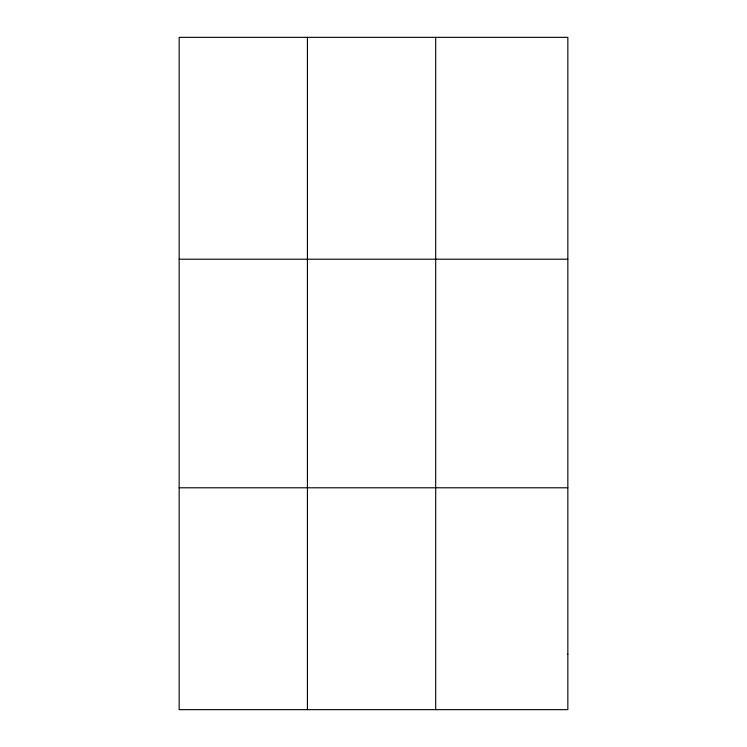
<?xml version="1.0" encoding="UTF-8"?>
<svg xmlns="http://www.w3.org/2000/svg" width="747" height="747" viewBox="0 0 747 747"><rect width="100%" height="100%" fill="white"/><g stroke="black" fill="none" stroke-linecap="round" stroke-linejoin="round"><path stroke-width="1.12" d="M307.428 37.35L307.428 709.65M435.688 37.35L435.688 709.65M179.159 259.209L567.841 259.209M179.159 487.791L567.841 487.791M567.841 654.185L567.841 709.65L179.159 709.65L179.159 37.35L567.841 37.35L567.841 654.185"/></g></svg>
